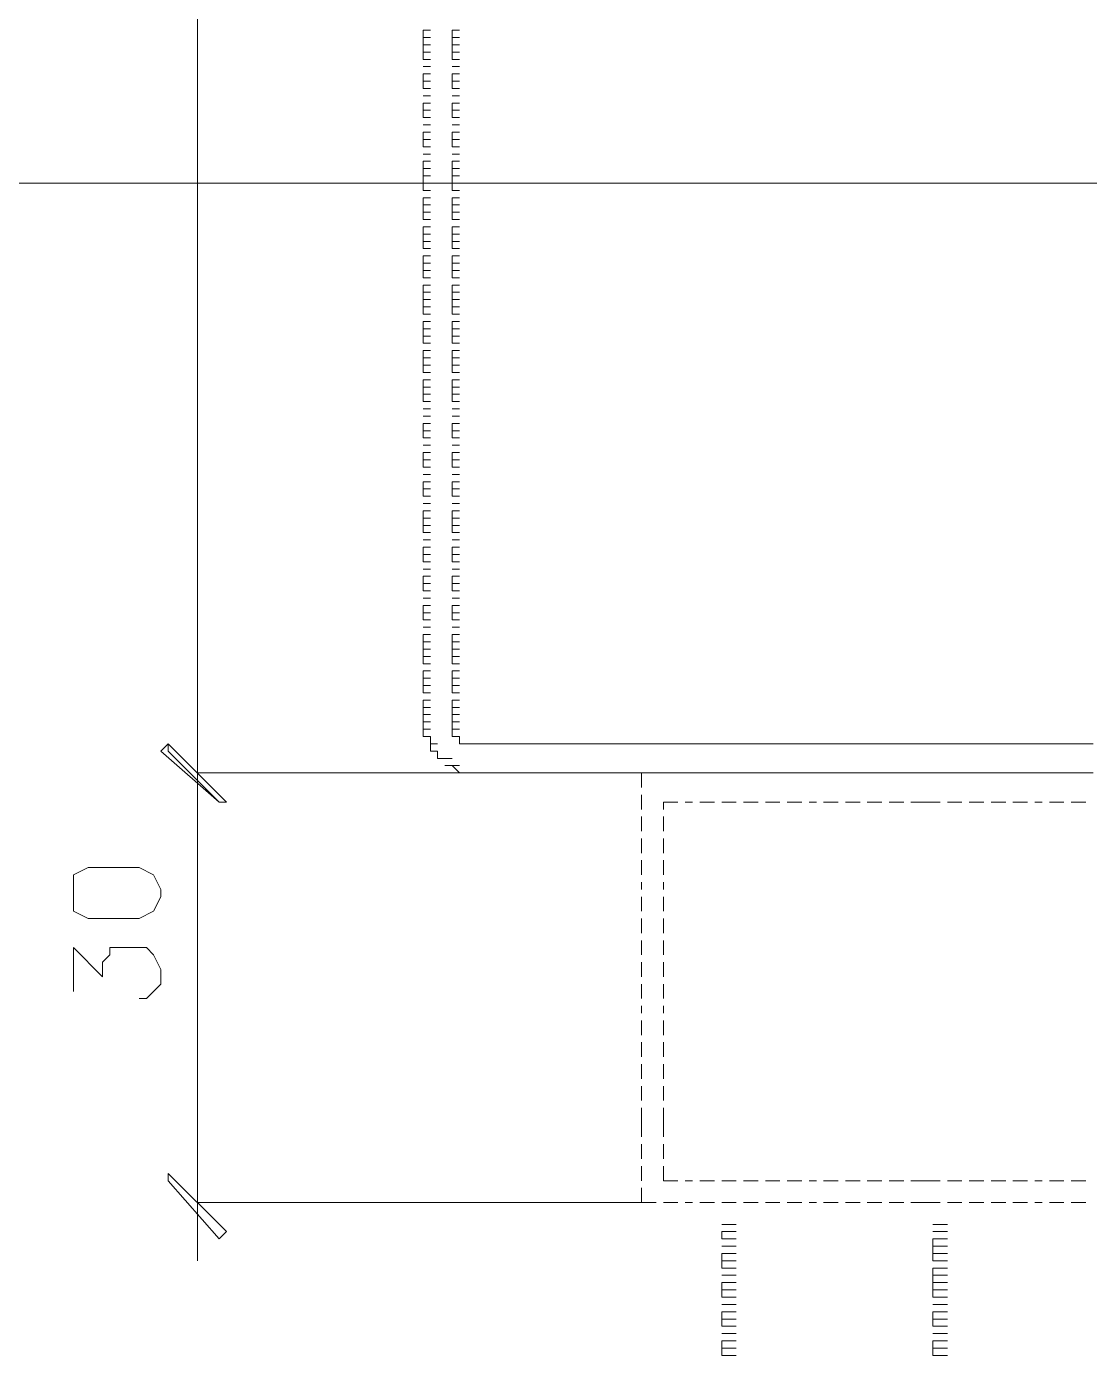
# Model space of a CAD drawing. Header units: inches. Extents: x 0.2 to 10.8, y 0.5 to 8.
# Drawn here: x 3.4759 to 3.7192, y 4.7683 to 5.0725 of the extents above; entities that cross this region are included whole.
import ezdxf

# ---------------------------------------------------------------- set-up
doc = ezdxf.new("R2010")
doc.units = ezdxf.units.IN
doc.header["$MEASUREMENT"] = 0
doc.layers.add('PDF_Geometry', color=7, linetype='Continuous')

msp = doc.modelspace()

# ---------------------------------------------------------------- linework, layer by layer
at = {"layer": 'PDF_Geometry', "lineweight": 13}
for points in [[(3.515, 5.40833), (3.515, 4.88833)], [(3.56667, 5.07), (3.56667, 5.07167)], [(3.56667, 5.07167), (3.56833, 5.07167)], [(3.57333, 5.07), (3.57333, 5.07167)], [(3.57333, 5.07167), (3.575, 5.07167)], [(3.56667, 5.06833), (3.56667, 5.07)], [(3.56667, 5.07), (3.56833, 5.07)], [(3.56667, 5.06667), (3.56667, 5.06833)], [(3.56667, 5.06833), (3.56833, 5.06833)], [(3.57333, 5.06833), (3.57333, 5.07)], [(3.57333, 5.07), (3.575, 5.07)], [(3.57333, 5.06667), (3.57333, 5.06833)], [(3.57333, 5.06833), (3.575, 5.06833)], [(3.56667, 5.065), (3.56667, 5.06667)], [(3.56667, 5.06667), (3.56833, 5.06667)], [(3.56667, 5.065), (3.56833, 5.065)], [(3.57333, 5.065), (3.57333, 5.06667)], [(3.57333, 5.06667), (3.575, 5.06667)], [(3.57333, 5.065), (3.575, 5.065)], [(3.56667, 5.06333), (3.56833, 5.06333)], [(3.56667, 5.06333), (3.56833, 5.06333)], [(3.56667, 5.06), (3.56667, 5.06167)], [(3.56667, 5.06167), (3.56833, 5.06167)], [(3.57333, 5.06333), (3.575, 5.06333)], [(3.57333, 5.06333), (3.575, 5.06333)], [(3.57333, 5.06), (3.57333, 5.06167)], [(3.57333, 5.06167), (3.575, 5.06167)], [(3.56667, 5.05833), (3.56667, 5.06)], [(3.56667, 5.06), (3.56833, 5.06)], [(3.56667, 5.05833), (3.56833, 5.05833)], [(3.57333, 5.05833), (3.57333, 5.06)], [(3.57333, 5.06), (3.575, 5.06)], [(3.57333, 5.05833), (3.575, 5.05833)], [(3.56667, 5.05667), (3.56833, 5.05667)], [(3.56667, 5.05667), (3.56833, 5.05667)], [(3.57333, 5.05667), (3.575, 5.05667)], [(3.57333, 5.05667), (3.575, 5.05667)], [(3.56667, 5.05333), (3.56667, 5.055)], [(3.56667, 5.055), (3.56833, 5.055)], [(3.56667, 5.05167), (3.56667, 5.05333)], [(3.56667, 5.05333), (3.56833, 5.05333)], [(3.57333, 5.05333), (3.57333, 5.055)], [(3.57333, 5.055), (3.575, 5.055)], [(3.57333, 5.05167), (3.57333, 5.05333)], [(3.57333, 5.05333), (3.575, 5.05333)], [(3.56667, 5.05167), (3.56833, 5.05167)], [(3.56667, 5.05), (3.56833, 5.05)], [(3.56667, 5.05), (3.56833, 5.05)], [(3.57333, 5.05167), (3.575, 5.05167)], [(3.57333, 5.05), (3.575, 5.05)], [(3.57333, 5.05), (3.575, 5.05)], [(3.56667, 5.04667), (3.56667, 5.04833)], [(3.56667, 5.04833), (3.56833, 5.04833)], [(3.56667, 5.045), (3.56667, 5.04667)], [(3.56667, 5.04667), (3.56833, 5.04667)], [(3.57333, 5.04667), (3.57333, 5.04833)], [(3.57333, 5.04833), (3.575, 5.04833)], [(3.57333, 5.045), (3.57333, 5.04667)], [(3.57333, 5.04667), (3.575, 5.04667)], [(3.56667, 5.045), (3.56833, 5.045)], [(3.56667, 5.04333), (3.56833, 5.04333)], [(3.56667, 5.04333), (3.56833, 5.04333)], [(3.57333, 5.045), (3.575, 5.045)], [(3.57333, 5.04333), (3.575, 5.04333)], [(3.57333, 5.04333), (3.575, 5.04333)], [(3.56667, 5.04), (3.56667, 5.04167)], [(3.56667, 5.04167), (3.56833, 5.04167)], [(3.57333, 5.04), (3.57333, 5.04167)], [(3.57333, 5.04167), (3.575, 5.04167)], [(3.56667, 5.03833), (3.56667, 5.04)], [(3.56667, 5.04), (3.56833, 5.04)], [(3.56667, 5.03667), (3.56667, 5.03833)], [(3.56667, 5.03833), (3.56833, 5.03833)], [(3.57333, 5.03833), (3.57333, 5.04)], [(3.57333, 5.04), (3.575, 5.04)], [(3.57333, 5.03667), (3.57333, 5.03833)], [(3.57333, 5.03833), (3.575, 5.03833)], [(3.56667, 5.035), (3.56667, 5.03667)], [(3.56667, 5.03667), (3.56833, 5.03667)], [(3.56667, 5.035), (3.56833, 5.035)], [(3.57333, 5.035), (3.57333, 5.03667)], [(3.57333, 5.03667), (3.575, 5.03667)], [(3.57333, 5.035), (3.575, 5.035)], [(3.56667, 5.03167), (3.56667, 5.03333)], [(3.56667, 5.03333), (3.56833, 5.03333)], [(3.56667, 5.03), (3.56667, 5.03167)], [(3.56667, 5.03167), (3.56833, 5.03167)], [(3.57333, 5.03167), (3.57333, 5.03333)], [(3.57333, 5.03333), (3.575, 5.03333)], [(3.57333, 5.03), (3.57333, 5.03167)], [(3.57333, 5.03167), (3.575, 5.03167)], [(3.56667, 5.02833), (3.56667, 5.03)], [(3.56667, 5.03), (3.56833, 5.03)], [(3.56667, 5.02833), (3.56833, 5.02833)], [(3.57333, 5.02833), (3.57333, 5.03)], [(3.57333, 5.03), (3.575, 5.03)], [(3.57333, 5.02833), (3.575, 5.02833)], [(3.56667, 5.025), (3.56667, 5.02667)], [(3.56667, 5.02667), (3.56833, 5.02667)], [(3.56667, 5.02333), (3.56667, 5.025)], [(3.56667, 5.025), (3.56833, 5.025)], [(3.57333, 5.025), (3.57333, 5.02667)], [(3.57333, 5.02667), (3.575, 5.02667)], [(3.57333, 5.02333), (3.57333, 5.025)], [(3.57333, 5.025), (3.575, 5.025)], [(3.56667, 5.02167), (3.56667, 5.02333)], [(3.56667, 5.02333), (3.56833, 5.02333)], [(3.57333, 5.02167), (3.57333, 5.02333)], [(3.57333, 5.02333), (3.575, 5.02333)], [(3.56667, 5.02167), (3.56833, 5.02167)], [(3.56667, 5.01833), (3.56667, 5.02)], [(3.56667, 5.02), (3.56833, 5.02)], [(3.57333, 5.02167), (3.575, 5.02167)], [(3.57333, 5.01833), (3.57333, 5.02)], [(3.57333, 5.02), (3.575, 5.02)], [(3.56667, 5.01667), (3.56667, 5.01833)], [(3.56667, 5.01833), (3.56833, 5.01833)], [(3.56667, 5.015), (3.56667, 5.01667)], [(3.56667, 5.01667), (3.56833, 5.01667)], [(3.57333, 5.01667), (3.57333, 5.01833)], [(3.57333, 5.01833), (3.575, 5.01833)], [(3.57333, 5.015), (3.57333, 5.01667)], [(3.57333, 5.01667), (3.575, 5.01667)], [(3.56667, 5.015), (3.56833, 5.015)], [(3.56667, 5.01167), (3.56667, 5.01333)], [(3.56667, 5.01333), (3.56833, 5.01333)], [(3.57333, 5.015), (3.575, 5.015)], [(3.57333, 5.01167), (3.57333, 5.01333)], [(3.57333, 5.01333), (3.575, 5.01333)], [(3.56667, 5.01), (3.56667, 5.01167)], [(3.56667, 5.01167), (3.56833, 5.01167)], [(3.56667, 5.00833), (3.56667, 5.01)], [(3.56667, 5.01), (3.56833, 5.01)], [(3.57333, 5.01), (3.57333, 5.01167)], [(3.57333, 5.01167), (3.575, 5.01167)], [(3.57333, 5.00833), (3.57333, 5.01)], [(3.57333, 5.01), (3.575, 5.01)], [(3.56667, 5.00667), (3.56667, 5.00833)], [(3.56667, 5.00833), (3.56833, 5.00833)], [(3.56667, 5.00667), (3.56833, 5.00667)], [(3.57333, 5.00667), (3.57333, 5.00833)], [(3.57333, 5.00833), (3.575, 5.00833)], [(3.57333, 5.00667), (3.575, 5.00667)], [(3.56667, 5.00333), (3.56667, 5.005)], [(3.56667, 5.005), (3.56833, 5.005)], [(3.57333, 5.00333), (3.57333, 5.005)], [(3.57333, 5.005), (3.575, 5.005)], [(3.56667, 5.00167), (3.56667, 5.00333)], [(3.56667, 5.00333), (3.56833, 5.00333)], [(3.56667, 5), (3.56667, 5.00167)], [(3.56667, 5.00167), (3.56833, 5.00167)], [(3.57333, 5.00167), (3.57333, 5.00333)], [(3.57333, 5.00333), (3.575, 5.00333)], [(3.57333, 5), (3.57333, 5.00167)], [(3.57333, 5.00167), (3.575, 5.00167)], [(3.56667, 5), (3.56833, 5)], [(3.56667, 4.99667), (3.56667, 4.99833)], [(3.56667, 4.99833), (3.56833, 4.99833)], [(3.57333, 5), (3.575, 5)], [(3.57333, 4.99667), (3.57333, 4.99833)], [(3.57333, 4.99833), (3.575, 4.99833)], [(3.56667, 4.995), (3.56667, 4.99667)], [(3.56667, 4.99667), (3.56833, 4.99667)], [(3.56667, 4.99333), (3.56667, 4.995)], [(3.56667, 4.995), (3.56833, 4.995)], [(3.57333, 4.995), (3.57333, 4.99667)], [(3.57333, 4.99667), (3.575, 4.99667)], [(3.57333, 4.99333), (3.57333, 4.995)], [(3.57333, 4.995), (3.575, 4.995)], [(3.56667, 4.99333), (3.56833, 4.99333)], [(3.56667, 4.99), (3.56667, 4.99167)], [(3.56667, 4.99167), (3.56833, 4.99167)], [(3.57333, 4.99333), (3.575, 4.99333)], [(3.57333, 4.99), (3.57333, 4.99167)], [(3.57333, 4.99167), (3.575, 4.99167)], [(3.56667, 4.98833), (3.56667, 4.99)], [(3.56667, 4.99), (3.56833, 4.99)], [(3.56667, 4.98667), (3.56667, 4.98833)], [(3.56667, 4.98833), (3.56833, 4.98833)], [(3.57333, 4.98833), (3.57333, 4.99)], [(3.57333, 4.99), (3.575, 4.99)], [(3.57333, 4.98667), (3.57333, 4.98833)], [(3.57333, 4.98833), (3.575, 4.98833)], [(3.56667, 4.98667), (3.56833, 4.98667)], [(3.57333, 4.98667), (3.575, 4.98667)], [(3.56667, 4.985), (3.56833, 4.985)], [(3.56667, 4.985), (3.56833, 4.985)], [(3.56667, 4.98333), (3.56833, 4.98333)], [(3.56667, 4.98333), (3.56833, 4.98333)], [(3.57333, 4.985), (3.575, 4.985)], [(3.57333, 4.985), (3.575, 4.985)], [(3.57333, 4.98333), (3.575, 4.98333)], [(3.57333, 4.98333), (3.575, 4.98333)], [(3.56667, 4.98), (3.56667, 4.98167)], [(3.56667, 4.98167), (3.56833, 4.98167)], [(3.56667, 4.97833), (3.56667, 4.98)], [(3.56667, 4.98), (3.56833, 4.98)], [(3.57333, 4.98), (3.57333, 4.98167)], [(3.57333, 4.98167), (3.575, 4.98167)], [(3.57333, 4.97833), (3.57333, 4.98)], [(3.57333, 4.98), (3.575, 4.98)], [(3.56667, 4.97833), (3.56833, 4.97833)], [(3.56667, 4.97667), (3.56833, 4.97667)], [(3.56667, 4.97667), (3.56833, 4.97667)], [(3.57333, 4.97833), (3.575, 4.97833)], [(3.57333, 4.97667), (3.575, 4.97667)], [(3.57333, 4.97667), (3.575, 4.97667)], [(3.56667, 4.97333), (3.56667, 4.975)], [(3.56667, 4.975), (3.56833, 4.975)], [(3.56667, 4.97167), (3.56667, 4.97333)], [(3.56667, 4.97333), (3.56833, 4.97333)], [(3.57333, 4.97333), (3.57333, 4.975)], [(3.57333, 4.975), (3.575, 4.975)], [(3.57333, 4.97167), (3.57333, 4.97333)], [(3.57333, 4.97333), (3.575, 4.97333)], [(3.56667, 4.97167), (3.56833, 4.97167)], [(3.57333, 4.97167), (3.575, 4.97167)], [(3.56667, 4.97), (3.56833, 4.97)], [(3.56667, 4.97), (3.56833, 4.97)], [(3.56667, 4.96667), (3.56667, 4.96833)], [(3.56667, 4.96833), (3.56833, 4.96833)], [(3.57333, 4.97), (3.575, 4.97)], [(3.57333, 4.97), (3.575, 4.97)], [(3.57333, 4.96667), (3.57333, 4.96833)], [(3.57333, 4.96833), (3.575, 4.96833)], [(3.56667, 4.965), (3.56667, 4.96667)], [(3.56667, 4.96667), (3.56833, 4.96667)], [(3.56667, 4.965), (3.56833, 4.965)], [(3.57333, 4.965), (3.57333, 4.96667)], [(3.57333, 4.96667), (3.575, 4.96667)], [(3.57333, 4.965), (3.575, 4.965)], [(3.56667, 4.96333), (3.56833, 4.96333)], [(3.56667, 4.96333), (3.56833, 4.96333)], [(3.56667, 4.96), (3.56667, 4.96167)], [(3.56667, 4.96167), (3.56833, 4.96167)], [(3.57333, 4.96333), (3.575, 4.96333)], [(3.57333, 4.96333), (3.575, 4.96333)], [(3.57333, 4.96), (3.57333, 4.96167)], [(3.57333, 4.96167), (3.575, 4.96167)], [(3.56667, 4.95833), (3.56667, 4.96)], [(3.56667, 4.96), (3.56833, 4.96)], [(3.56667, 4.95667), (3.56667, 4.95833)], [(3.56667, 4.95833), (3.56833, 4.95833)], [(3.57333, 4.95833), (3.57333, 4.96)], [(3.57333, 4.96), (3.575, 4.96)], [(3.57333, 4.95667), (3.57333, 4.95833)], [(3.57333, 4.95833), (3.575, 4.95833)], [(3.56667, 4.95667), (3.56833, 4.95667)], [(3.56667, 4.955), (3.56833, 4.955)], [(3.56667, 4.955), (3.56833, 4.955)], [(3.57333, 4.95667), (3.575, 4.95667)], [(3.57333, 4.955), (3.575, 4.955)], [(3.57333, 4.955), (3.575, 4.955)], [(3.56667, 4.95167), (3.56667, 4.95333)], [(3.56667, 4.95333), (3.56833, 4.95333)], [(3.57333, 4.95167), (3.57333, 4.95333)], [(3.57333, 4.95333), (3.575, 4.95333)], [(3.56667, 4.95), (3.56667, 4.95167)], [(3.56667, 4.95167), (3.56833, 4.95167)], [(3.56667, 4.95), (3.56833, 4.95)], [(3.57333, 4.95), (3.57333, 4.95167)], [(3.57333, 4.95167), (3.575, 4.95167)], [(3.57333, 4.95), (3.575, 4.95)], [(3.56667, 4.94833), (3.56833, 4.94833)], [(3.56667, 4.94833), (3.56833, 4.94833)], [(3.56667, 4.945), (3.56667, 4.94667)], [(3.56667, 4.94667), (3.56833, 4.94667)], [(3.57333, 4.94833), (3.575, 4.94833)], [(3.57333, 4.94833), (3.575, 4.94833)], [(3.57333, 4.945), (3.57333, 4.94667)], [(3.57333, 4.94667), (3.575, 4.94667)], [(3.56667, 4.94333), (3.56667, 4.945)], [(3.56667, 4.945), (3.56833, 4.945)], [(3.56667, 4.94333), (3.56833, 4.94333)], [(3.57333, 4.94333), (3.57333, 4.945)], [(3.57333, 4.945), (3.575, 4.945)], [(3.57333, 4.94333), (3.575, 4.94333)], [(3.56667, 4.94167), (3.56833, 4.94167)], [(3.56667, 4.94167), (3.56833, 4.94167)], [(3.56667, 4.93833), (3.56667, 4.94)], [(3.56667, 4.94), (3.56833, 4.94)], [(3.57333, 4.94167), (3.575, 4.94167)], [(3.57333, 4.94167), (3.575, 4.94167)], [(3.57333, 4.93833), (3.57333, 4.94)], [(3.57333, 4.94), (3.575, 4.94)], [(3.56667, 4.93667), (3.56667, 4.93833)], [(3.56667, 4.93833), (3.56833, 4.93833)], [(3.56667, 4.93667), (3.56833, 4.93667)], [(3.57333, 4.93667), (3.57333, 4.93833)], [(3.57333, 4.93833), (3.575, 4.93833)], [(3.57333, 4.93667), (3.575, 4.93667)], [(3.56667, 4.935), (3.56833, 4.935)], [(3.56667, 4.935), (3.56833, 4.935)], [(3.57333, 4.935), (3.575, 4.935)], [(3.57333, 4.935), (3.575, 4.935)], [(3.56667, 4.93167), (3.56667, 4.93333)], [(3.56667, 4.93333), (3.56833, 4.93333)], [(3.56667, 4.93), (3.56667, 4.93167)], [(3.56667, 4.93167), (3.56833, 4.93167)], [(3.57333, 4.93167), (3.57333, 4.93333)], [(3.57333, 4.93333), (3.575, 4.93333)], [(3.57333, 4.93), (3.57333, 4.93167)], [(3.57333, 4.93167), (3.575, 4.93167)], [(3.56667, 4.92833), (3.56667, 4.93)], [(3.56667, 4.93), (3.56833, 4.93)], [(3.56667, 4.92667), (3.56667, 4.92833)], [(3.56667, 4.92833), (3.56833, 4.92833)], [(3.57333, 4.92833), (3.57333, 4.93)], [(3.57333, 4.93), (3.575, 4.93)], [(3.57333, 4.92667), (3.57333, 4.92833)], [(3.57333, 4.92833), (3.575, 4.92833)], [(3.56667, 4.92667), (3.56833, 4.92667)], [(3.56667, 4.92333), (3.56667, 4.925)], [(3.56667, 4.925), (3.56833, 4.925)], [(3.57333, 4.92667), (3.575, 4.92667)], [(3.57333, 4.92333), (3.57333, 4.925)], [(3.57333, 4.925), (3.575, 4.925)], [(3.56667, 4.92167), (3.56667, 4.92333)], [(3.56667, 4.92333), (3.56833, 4.92333)], [(3.56667, 4.92), (3.56667, 4.92167)], [(3.56667, 4.92167), (3.56833, 4.92167)], [(3.57333, 4.92167), (3.57333, 4.92333)], [(3.57333, 4.92333), (3.575, 4.92333)], [(3.57333, 4.92), (3.57333, 4.92167)], [(3.57333, 4.92167), (3.575, 4.92167)], [(3.56667, 4.92), (3.56833, 4.92)], [(3.57333, 4.92), (3.575, 4.92)], [(3.56667, 4.91667), (3.56667, 4.91833)], [(3.56667, 4.91833), (3.56833, 4.91833)], [(3.56667, 4.915), (3.56667, 4.91667)], [(3.56667, 4.91667), (3.56833, 4.91667)], [(3.57333, 4.91667), (3.57333, 4.91833)], [(3.57333, 4.91833), (3.575, 4.91833)], [(3.57333, 4.915), (3.57333, 4.91667)], [(3.57333, 4.91667), (3.575, 4.91667)], [(3.515, 4.915), (3.515, 4.79)], [(3.56667, 4.91333), (3.56667, 4.915)], [(3.56667, 4.915), (3.56833, 4.915)], [(3.56667, 4.91167), (3.56667, 4.91333)], [(3.56667, 4.91333), (3.56833, 4.91333)], [(3.56667, 4.91333), (3.56833, 4.91333)], [(3.57333, 4.91333), (3.57333, 4.915)], [(3.57333, 4.915), (3.575, 4.915)], [(3.57333, 4.91167), (3.57333, 4.91333)], [(3.57333, 4.91333), (3.575, 4.91333)], [(3.57333, 4.91333), (3.575, 4.91333)], [(3.56667, 4.91), (3.56667, 4.91167)], [(3.56667, 4.91167), (3.56833, 4.91167)], [(3.56667, 4.91), (3.56833, 4.91)], [(3.56833, 4.90833), (3.56833, 4.91)], [(3.57333, 4.91), (3.57333, 4.91167)], [(3.57333, 4.91167), (3.575, 4.91167)], [(3.575, 4.91), (3.57333, 4.91)], [(3.575, 4.90833), (3.575, 4.91)], [(3.50833, 4.90833), (3.50667, 4.90667), (3.52, 4.895), (3.52167, 4.895), (3.50833, 4.90833)], [(3.52, 4.895), (3.52167, 4.895), (3.50833, 4.90833), (3.50833, 4.90667), (3.52, 4.895)], [(3.56833, 4.90667), (3.56833, 4.90833)], [(3.56833, 4.90833), (3.57, 4.90833)], [(3.57, 4.90667), (3.56833, 4.90667)], [(3.57, 4.905), (3.57, 4.90667)], [(3.575, 4.90833), (3.57667, 4.90833)], [(3.57667, 4.90833), (3.57833, 4.90833)], [(3.57667, 4.90833), (3.57833, 4.90833)], [(3.58, 4.90833), (3.57833, 4.90833)], [(3.57833, 4.90833), (3.58, 4.90833)], [(3.58167, 4.90833), (3.58, 4.90833)], [(3.58, 4.90833), (3.58167, 4.90833)], [(3.58, 4.90833), (3.58167, 4.90833)], [(3.58, 4.90833), (3.58167, 4.90833)], [(3.58167, 4.90833), (3.58333, 4.90833)], [(3.585, 4.90833), (3.58333, 4.90833)], [(3.58333, 4.90833), (3.585, 4.90833)], [(3.58667, 4.90833), (3.585, 4.90833)], [(3.585, 4.90833), (3.58667, 4.90833)], [(3.58833, 4.90833), (3.58667, 4.90833)], [(3.58667, 4.90833), (3.58833, 4.90833)], [(3.58833, 4.90833), (3.59, 4.90833)], [(3.59167, 4.90833), (3.59, 4.90833)], [(3.59, 4.90833), (3.59167, 4.90833)], [(3.59333, 4.90833), (3.59167, 4.90833)], [(3.59167, 4.90833), (3.59333, 4.90833)], [(3.595, 4.90833), (3.59333, 4.90833)], [(3.59333, 4.90833), (3.595, 4.90833)], [(3.595, 4.90833), (3.59667, 4.90833)], [(3.59833, 4.90833), (3.59667, 4.90833)], [(3.59667, 4.90833), (3.59833, 4.90833)], [(3.6, 4.90833), (3.59833, 4.90833)], [(3.59833, 4.90833), (3.6, 4.90833)], [(3.60167, 4.90833), (3.6, 4.90833)], [(3.6, 4.90833), (3.60167, 4.90833)], [(3.60167, 4.90833), (3.60333, 4.90833)], [(3.605, 4.90833), (3.60333, 4.90833)], [(3.60333, 4.90833), (3.605, 4.90833)], [(3.60667, 4.90833), (3.605, 4.90833)], [(3.605, 4.90833), (3.60667, 4.90833)], [(3.60833, 4.90833), (3.60667, 4.90833)], [(3.60667, 4.90833), (3.60833, 4.90833)], [(3.61, 4.90833), (3.60833, 4.90833)], [(3.60833, 4.90833), (3.61, 4.90833)], [(3.61, 4.90833), (3.61167, 4.90833)], [(3.61333, 4.90833), (3.61167, 4.90833)], [(3.61167, 4.90833), (3.61333, 4.90833)], [(3.615, 4.90833), (3.61333, 4.90833)], [(3.61333, 4.90833), (3.615, 4.90833)], [(3.61667, 4.90833), (3.615, 4.90833)], [(3.615, 4.90833), (3.61667, 4.90833)], [(3.61667, 4.90833), (3.61833, 4.90833)], [(3.62, 4.90833), (3.61833, 4.90833)], [(3.61833, 4.90833), (3.62, 4.90833)], [(3.62167, 4.90833), (3.62, 4.90833)], [(3.62, 4.90833), (3.62167, 4.90833)], [(3.62333, 4.90833), (3.62167, 4.90833)], [(3.62167, 4.90833), (3.62333, 4.90833)], [(3.62333, 4.90833), (3.625, 4.90833)], [(3.62667, 4.90833), (3.625, 4.90833)], [(3.625, 4.90833), (3.62667, 4.90833)], [(3.62833, 4.90833), (3.62667, 4.90833)], [(3.62667, 4.90833), (3.62833, 4.90833)], [(3.63, 4.90833), (3.62833, 4.90833)], [(3.62833, 4.90833), (3.63, 4.90833)], [(3.63, 4.90833), (3.63167, 4.90833)], [(3.63333, 4.90833), (3.63167, 4.90833)], [(3.63167, 4.90833), (3.63333, 4.90833)], [(3.635, 4.90833), (3.63333, 4.90833)], [(3.63333, 4.90833), (3.635, 4.90833)], [(3.63667, 4.90833), (3.635, 4.90833)], [(3.635, 4.90833), (3.63667, 4.90833)], [(3.63833, 4.90833), (3.63667, 4.90833)], [(3.63667, 4.90833), (3.63833, 4.90833)], [(3.63833, 4.90833), (3.64, 4.90833)], [(3.64167, 4.90833), (3.64, 4.90833)], [(3.64, 4.90833), (3.64167, 4.90833)], [(3.64333, 4.90833), (3.64167, 4.90833)], [(3.64167, 4.90833), (3.64333, 4.90833)], [(3.645, 4.90833), (3.64333, 4.90833)], [(3.64333, 4.90833), (3.645, 4.90833)], [(3.645, 4.90833), (3.64667, 4.90833)], [(3.64833, 4.90833), (3.64667, 4.90833)], [(3.64667, 4.90833), (3.64833, 4.90833)], [(3.65, 4.90833), (3.64833, 4.90833)], [(3.64833, 4.90833), (3.65, 4.90833)], [(3.65167, 4.90833), (3.65, 4.90833)], [(3.65, 4.90833), (3.65167, 4.90833)], [(3.65167, 4.90833), (3.65333, 4.90833)], [(3.655, 4.90833), (3.65333, 4.90833)], [(3.65333, 4.90833), (3.655, 4.90833)], [(3.65667, 4.90833), (3.655, 4.90833)], [(3.655, 4.90833), (3.65667, 4.90833)], [(3.65833, 4.90833), (3.65667, 4.90833)], [(3.65667, 4.90833), (3.65833, 4.90833)], [(3.65833, 4.90833), (3.66, 4.90833)], [(3.66, 4.90833), (3.66167, 4.90833)], [(3.66, 4.90833), (3.66167, 4.90833)], [(3.66333, 4.90833), (3.66167, 4.90833)], [(3.66167, 4.90833), (3.66333, 4.90833)], [(3.665, 4.90833), (3.66333, 4.90833)], [(3.66333, 4.90833), (3.665, 4.90833)], [(3.66667, 4.90833), (3.665, 4.90833)], [(3.665, 4.90833), (3.66667, 4.90833)], [(3.66667, 4.90833), (3.66833, 4.90833)], [(3.66833, 4.90833), (3.67, 4.90833)], [(3.66833, 4.90833), (3.67, 4.90833)], [(3.67167, 4.90833), (3.67, 4.90833)], [(3.67, 4.90833), (3.67167, 4.90833)], [(3.67333, 4.90833), (3.67167, 4.90833)], [(3.67167, 4.90833), (3.67333, 4.90833)], [(3.67333, 4.90833), (3.675, 4.90833)], [(3.675, 4.90833), (3.67667, 4.90833)], [(3.675, 4.90833), (3.67667, 4.90833)], [(3.67833, 4.90833), (3.67667, 4.90833)], [(3.67667, 4.90833), (3.67833, 4.90833)], [(3.68, 4.90833), (3.67833, 4.90833)], [(3.67833, 4.90833), (3.68, 4.90833)], [(3.68, 4.90833), (3.68167, 4.90833)], [(3.68167, 4.90833), (3.68333, 4.90833)], [(3.68167, 4.90833), (3.68333, 4.90833)], [(3.685, 4.90833), (3.68333, 4.90833)], [(3.68333, 4.90833), (3.685, 4.90833)], [(3.68667, 4.90833), (3.685, 4.90833)], [(3.685, 4.90833), (3.68667, 4.90833)], [(3.68833, 4.90833), (3.68667, 4.90833)], [(3.68667, 4.90833), (3.68833, 4.90833)], [(3.68833, 4.90833), (3.69, 4.90833)], [(3.69, 4.90833), (3.69167, 4.90833)], [(3.69, 4.90833), (3.69167, 4.90833)], [(3.69333, 4.90833), (3.69167, 4.90833)], [(3.69167, 4.90833), (3.69333, 4.90833)], [(3.695, 4.90833), (3.69333, 4.90833)], [(3.69333, 4.90833), (3.695, 4.90833)], [(3.69667, 4.90833), (3.695, 4.90833)], [(3.695, 4.90833), (3.69667, 4.90833)], [(3.69667, 4.90833), (3.69833, 4.90833)], [(3.7, 4.90833), (3.69833, 4.90833)], [(3.69833, 4.90833), (3.7, 4.90833)], [(3.70167, 4.90833), (3.7, 4.90833)], [(3.7, 4.90833), (3.70167, 4.90833)], [(3.70333, 4.90833), (3.70167, 4.90833)], [(3.70167, 4.90833), (3.70333, 4.90833)], [(3.70333, 4.90833), (3.705, 4.90833)], [(3.70667, 4.90833), (3.705, 4.90833)], [(3.705, 4.90833), (3.70667, 4.90833)], [(3.70833, 4.90833), (3.70667, 4.90833)], [(3.70667, 4.90833), (3.70833, 4.90833)], [(3.71, 4.90833), (3.70833, 4.90833)], [(3.70833, 4.90833), (3.71, 4.90833)], [(3.71, 4.90833), (3.71167, 4.90833)], [(3.71333, 4.90833), (3.71167, 4.90833)], [(3.71167, 4.90833), (3.71333, 4.90833)], [(3.715, 4.90833), (3.71333, 4.90833)], [(3.71333, 4.90833), (3.715, 4.90833)], [(3.71667, 4.90833), (3.715, 4.90833)], [(3.715, 4.90833), (3.71667, 4.90833)], [(3.71833, 4.90833), (3.71667, 4.90833)], [(3.71667, 4.90833), (3.71833, 4.90833)], [(3.71833, 4.90833), (3.72, 4.90833)], [(3.57, 4.905), (3.57167, 4.905)], [(3.57167, 4.905), (3.57333, 4.905)], [(3.57333, 4.90333), (3.57167, 4.90333)], [(3.57167, 4.90333), (3.57333, 4.90333)], [(3.575, 4.90167), (3.57333, 4.90333)], [(3.57333, 4.90333), (3.575, 4.90333)], [(3.57833, 4.90167), (3.515, 4.90167)], [(3.61667, 4.90167), (3.515, 4.90167)], [(3.57667, 4.90167), (3.575, 4.90167)], [(3.575, 4.90167), (3.57667, 4.90167)], [(3.57667, 4.90167), (3.57833, 4.90167)], [(3.58, 4.90167), (3.57833, 4.90167)], [(3.57833, 4.90167), (3.58, 4.90167)], [(3.58167, 4.90167), (3.58, 4.90167)], [(3.58, 4.90167), (3.58167, 4.90167)], [(3.58, 4.90167), (3.58167, 4.90167)], [(3.58, 4.90167), (3.58167, 4.90167)], [(3.58167, 4.90167), (3.58333, 4.90167)], [(3.585, 4.90167), (3.58333, 4.90167)], [(3.58333, 4.90167), (3.585, 4.90167)], [(3.58667, 4.90167), (3.585, 4.90167)], [(3.585, 4.90167), (3.58667, 4.90167)], [(3.58833, 4.90167), (3.58667, 4.90167)], [(3.58667, 4.90167), (3.58833, 4.90167)], [(3.58833, 4.90167), (3.59, 4.90167)], [(3.59167, 4.90167), (3.59, 4.90167)], [(3.59, 4.90167), (3.59167, 4.90167)], [(3.59333, 4.90167), (3.59167, 4.90167)], [(3.59167, 4.90167), (3.59333, 4.90167)], [(3.595, 4.90167), (3.59333, 4.90167)], [(3.59333, 4.90167), (3.595, 4.90167)], [(3.595, 4.90167), (3.59667, 4.90167)], [(3.59833, 4.90167), (3.59667, 4.90167)], [(3.59667, 4.90167), (3.59833, 4.90167)], [(3.6, 4.90167), (3.59833, 4.90167)], [(3.59833, 4.90167), (3.6, 4.90167)], [(3.60167, 4.90167), (3.6, 4.90167)], [(3.6, 4.90167), (3.60167, 4.90167)], [(3.60167, 4.90167), (3.60333, 4.90167)], [(3.605, 4.90167), (3.60333, 4.90167)], [(3.60333, 4.90167), (3.605, 4.90167)], [(3.60667, 4.90167), (3.605, 4.90167)], [(3.605, 4.90167), (3.60667, 4.90167)], [(3.60833, 4.90167), (3.60667, 4.90167)], [(3.60667, 4.90167), (3.60833, 4.90167)], [(3.61, 4.90167), (3.60833, 4.90167)], [(3.60833, 4.90167), (3.61, 4.90167)], [(3.61, 4.90167), (3.61167, 4.90167)], [(3.61333, 4.90167), (3.61167, 4.90167)], [(3.61167, 4.90167), (3.61333, 4.90167)], [(3.615, 4.90167), (3.61333, 4.90167)], [(3.61333, 4.90167), (3.615, 4.90167)], [(3.61667, 4.90167), (3.615, 4.90167)], [(3.615, 4.90167), (3.61667, 4.90167)], [(3.61667, 4.90167), (3.62, 4.90167)], [(3.61667, 4.89833), (3.61667, 4.90167)], [(3.61667, 4.90167), (3.61833, 4.90167)], [(3.61667, 4.90167), (3.61833, 4.90167)], [(3.62, 4.90167), (3.61833, 4.90167)], [(3.61833, 4.90167), (3.62, 4.90167)], [(3.62167, 4.90167), (3.62, 4.90167)], [(3.62, 4.90167), (3.62167, 4.90167)], [(3.62167, 4.90167), (3.625, 4.90167)], [(3.62333, 4.90167), (3.62167, 4.90167)], [(3.62167, 4.90167), (3.62333, 4.90167)], [(3.62333, 4.90167), (3.625, 4.90167)], [(3.62667, 4.90167), (3.625, 4.90167)], [(3.625, 4.90167), (3.62667, 4.90167)], [(3.62667, 4.90167), (3.62833, 4.90167)], [(3.62833, 4.90167), (3.62667, 4.90167)], [(3.62667, 4.90167), (3.62833, 4.90167)], [(3.63, 4.90167), (3.62833, 4.90167)], [(3.62833, 4.90167), (3.63, 4.90167)], [(3.63, 4.90167), (3.63333, 4.90167)], [(3.63, 4.90167), (3.63167, 4.90167)], [(3.63333, 4.90167), (3.63167, 4.90167)], [(3.63167, 4.90167), (3.63333, 4.90167)], [(3.635, 4.90167), (3.63333, 4.90167)], [(3.63333, 4.90167), (3.635, 4.90167)], [(3.635, 4.90167), (3.63833, 4.90167)], [(3.63667, 4.90167), (3.635, 4.90167)], [(3.635, 4.90167), (3.63667, 4.90167)], [(3.63833, 4.90167), (3.63667, 4.90167)], [(3.63667, 4.90167), (3.63833, 4.90167)], [(3.63833, 4.90167), (3.64, 4.90167)], [(3.64, 4.90167), (3.64333, 4.90167)], [(3.64167, 4.90167), (3.64, 4.90167)], [(3.64, 4.90167), (3.64167, 4.90167)], [(3.64333, 4.90167), (3.64167, 4.90167)], [(3.64167, 4.90167), (3.64333, 4.90167)], [(3.645, 4.90167), (3.64333, 4.90167)], [(3.64333, 4.90167), (3.645, 4.90167)], [(3.645, 4.90167), (3.64833, 4.90167)], [(3.645, 4.90167), (3.64667, 4.90167)], [(3.64833, 4.90167), (3.64667, 4.90167)], [(3.64667, 4.90167), (3.64833, 4.90167)], [(3.65, 4.90167), (3.64833, 4.90167)], [(3.64833, 4.90167), (3.65, 4.90167)], [(3.65, 4.90167), (3.65333, 4.90167)], [(3.65167, 4.90167), (3.65, 4.90167)], [(3.65, 4.90167), (3.65167, 4.90167)], [(3.65167, 4.90167), (3.65333, 4.90167)], [(3.655, 4.90167), (3.65333, 4.90167)], [(3.65333, 4.90167), (3.655, 4.90167)], [(3.655, 4.90167), (3.65667, 4.90167)], [(3.65667, 4.90167), (3.655, 4.90167)], [(3.655, 4.90167), (3.65667, 4.90167)], [(3.65833, 4.90167), (3.65667, 4.90167)], [(3.65667, 4.90167), (3.65833, 4.90167)], [(3.65833, 4.90167), (3.66167, 4.90167)], [(3.65833, 4.90167), (3.66, 4.90167)], [(3.66, 4.90167), (3.66167, 4.90167)], [(3.66, 4.90167), (3.66167, 4.90167)], [(3.66333, 4.90167), (3.66167, 4.90167)], [(3.66167, 4.90167), (3.66333, 4.90167)], [(3.66333, 4.90167), (3.66667, 4.90167)], [(3.665, 4.90167), (3.66333, 4.90167)], [(3.66333, 4.90167), (3.665, 4.90167)], [(3.66667, 4.90167), (3.665, 4.90167)], [(3.665, 4.90167), (3.66667, 4.90167)], [(3.66667, 4.90167), (3.66833, 4.90167)], [(3.66833, 4.90167), (3.67167, 4.90167)], [(3.66833, 4.90167), (3.67, 4.90167)], [(3.66833, 4.90167), (3.67, 4.90167)], [(3.67167, 4.90167), (3.67, 4.90167)], [(3.67, 4.90167), (3.67167, 4.90167)], [(3.67333, 4.90167), (3.67167, 4.90167)], [(3.67167, 4.90167), (3.67333, 4.90167)], [(3.67333, 4.90167), (3.67667, 4.90167)], [(3.67333, 4.90167), (3.675, 4.90167)], [(3.675, 4.90167), (3.67667, 4.90167)], [(3.675, 4.90167), (3.67667, 4.90167)], [(3.67833, 4.90167), (3.67667, 4.90167)], [(3.67667, 4.90167), (3.67833, 4.90167)], [(3.67833, 4.90167), (3.68167, 4.90167)], [(3.68, 4.90167), (3.67833, 4.90167)], [(3.67833, 4.90167), (3.68, 4.90167)], [(3.68, 4.90167), (3.68167, 4.90167)], [(3.68167, 4.90167), (3.685, 4.90167)], [(3.68167, 4.90167), (3.68333, 4.90167)], [(3.68167, 4.90167), (3.68333, 4.90167)], [(3.685, 4.90167), (3.68333, 4.90167)], [(3.68333, 4.90167), (3.685, 4.90167)], [(3.68667, 4.90167), (3.685, 4.90167)], [(3.685, 4.90167), (3.68667, 4.90167)], [(3.68667, 4.90167), (3.69, 4.90167)], [(3.68833, 4.90167), (3.68667, 4.90167)], [(3.68667, 4.90167), (3.68833, 4.90167)], [(3.68833, 4.90167), (3.69, 4.90167)], [(3.69, 4.90167), (3.69167, 4.90167)], [(3.69, 4.90167), (3.69167, 4.90167)], [(3.69167, 4.90167), (3.695, 4.90167)], [(3.69333, 4.90167), (3.69167, 4.90167)], [(3.69167, 4.90167), (3.69333, 4.90167)], [(3.695, 4.90167), (3.69333, 4.90167)], [(3.69333, 4.90167), (3.695, 4.90167)], [(3.69667, 4.90167), (3.695, 4.90167)], [(3.695, 4.90167), (3.69667, 4.90167)], [(3.69667, 4.90167), (3.7, 4.90167)], [(3.69667, 4.90167), (3.69833, 4.90167)], [(3.7, 4.90167), (3.69833, 4.90167)], [(3.69833, 4.90167), (3.7, 4.90167)], [(3.70167, 4.90167), (3.7, 4.90167)], [(3.7, 4.90167), (3.70167, 4.90167)], [(3.70167, 4.90167), (3.705, 4.90167)], [(3.70333, 4.90167), (3.70167, 4.90167)], [(3.70167, 4.90167), (3.70333, 4.90167)], [(3.70333, 4.90167), (3.705, 4.90167)], [(3.70667, 4.90167), (3.705, 4.90167)], [(3.705, 4.90167), (3.70667, 4.90167)], [(3.70667, 4.90167), (3.70833, 4.90167)], [(3.70833, 4.90167), (3.70667, 4.90167)], [(3.70667, 4.90167), (3.70833, 4.90167)], [(3.71, 4.90167), (3.70833, 4.90167)], [(3.70833, 4.90167), (3.71, 4.90167)], [(3.71, 4.90167), (3.71333, 4.90167)], [(3.71, 4.90167), (3.71167, 4.90167)], [(3.71333, 4.90167), (3.71167, 4.90167)], [(3.71167, 4.90167), (3.71333, 4.90167)], [(3.715, 4.90167), (3.71333, 4.90167)], [(3.71333, 4.90167), (3.715, 4.90167)], [(3.715, 4.90167), (3.71833, 4.90167)], [(3.71667, 4.90167), (3.715, 4.90167)], [(3.715, 4.90167), (3.71667, 4.90167)], [(3.71833, 4.90167), (3.71667, 4.90167)], [(3.71667, 4.90167), (3.71833, 4.90167)], [(3.71833, 4.90167), (3.72, 4.90167)], [(3.61667, 4.89333), (3.61667, 4.89667)], [(3.62167, 4.895), (3.625, 4.895)], [(3.62167, 4.89333), (3.62167, 4.895)], [(3.62167, 4.895), (3.62333, 4.895)], [(3.62667, 4.895), (3.62833, 4.895)], [(3.63, 4.895), (3.63333, 4.895)], [(3.635, 4.895), (3.63833, 4.895)], [(3.64, 4.895), (3.64333, 4.895)], [(3.645, 4.895), (3.64833, 4.895)], [(3.65, 4.895), (3.65333, 4.895)], [(3.655, 4.895), (3.65667, 4.895)], [(3.65833, 4.895), (3.66167, 4.895)], [(3.66333, 4.895), (3.66667, 4.895)], [(3.66833, 4.895), (3.67167, 4.895)], [(3.67333, 4.895), (3.67667, 4.895)], [(3.67833, 4.895), (3.68167, 4.895)], [(3.68167, 4.895), (3.685, 4.895)], [(3.68667, 4.895), (3.69, 4.895)], [(3.69167, 4.895), (3.695, 4.895)], [(3.69667, 4.895), (3.7, 4.895)], [(3.70167, 4.895), (3.705, 4.895)], [(3.70667, 4.895), (3.70833, 4.895)], [(3.71, 4.895), (3.71333, 4.895)], [(3.715, 4.895), (3.71833, 4.895)], [(3.61667, 4.88833), (3.61667, 4.89167)], [(3.62167, 4.88833), (3.62167, 4.89167)], [(3.61667, 4.88333), (3.61667, 4.88667)], [(3.62167, 4.88333), (3.62167, 4.88667)], [(3.48667, 4.87333), (3.48667, 4.87), (3.49, 4.86833), (3.495, 4.86833), (3.49833, 4.86833), (3.50167, 4.86833), (3.505, 4.87), (3.50667, 4.87333), (3.50667, 4.875), (3.505, 4.87833), (3.50167, 4.88), (3.49833, 4.88), (3.495, 4.88), (3.49, 4.88), (3.48667, 4.87833), (3.48667, 4.875), (3.48667, 4.87333)], [(3.61667, 4.87833), (3.61667, 4.88167)], [(3.62167, 4.87833), (3.62167, 4.88167)], [(3.61667, 4.875), (3.61667, 4.87667)], [(3.62167, 4.875), (3.62167, 4.87667)], [(3.61667, 4.87), (3.61667, 4.87333)], [(3.62167, 4.87), (3.62167, 4.87333)], [(3.61667, 4.865), (3.61667, 4.86833)], [(3.62167, 4.865), (3.62167, 4.86833)], [(3.48667, 4.85167), (3.48667, 4.86167), (3.49333, 4.855), (3.49333, 4.85833), (3.495, 4.86), (3.495, 4.86167), (3.49833, 4.86167), (3.5, 4.86167), (3.50333, 4.86167), (3.505, 4.86), (3.50667, 4.85667), (3.50667, 4.85333), (3.505, 4.85167), (3.50333, 4.85), (3.50167, 4.85)], [(3.61667, 4.86), (3.61667, 4.86333)], [(3.62167, 4.86), (3.62167, 4.86333)], [(3.61667, 4.855), (3.61667, 4.85833)], [(3.62167, 4.855), (3.62167, 4.85833)], [(3.61667, 4.85), (3.61667, 4.85333)], [(3.62167, 4.85), (3.62167, 4.85333)], [(3.61667, 4.84667), (3.61667, 4.84833)], [(3.62167, 4.84667), (3.62167, 4.84833)], [(3.61667, 4.84167), (3.61667, 4.845)], [(3.62167, 4.84167), (3.62167, 4.845)], [(3.61667, 4.83667), (3.61667, 4.84)], [(3.62167, 4.83667), (3.62167, 4.84)], [(3.61667, 4.83167), (3.61667, 4.835)], [(3.62167, 4.83167), (3.62167, 4.835)], [(3.61667, 4.82667), (3.61667, 4.83)], [(3.62167, 4.82667), (3.62167, 4.83)], [(3.61667, 4.82167), (3.61667, 4.825)], [(3.62167, 4.82167), (3.62167, 4.825)], [(3.61667, 4.81833), (3.61667, 4.82167)], [(3.62167, 4.81833), (3.62167, 4.82167)], [(3.61667, 4.81333), (3.61667, 4.81667)], [(3.62167, 4.81333), (3.62167, 4.81667)], [(3.50833, 4.81), (3.50833, 4.80833), (3.52, 4.795), (3.52167, 4.79667), (3.50833, 4.81)], [(3.61667, 4.80833), (3.61667, 4.81167)], [(3.62167, 4.80833), (3.62167, 4.81167)], [(3.61667, 4.80333), (3.61667, 4.80667)], [(3.625, 4.80833), (3.62167, 4.80833)], [(3.62167, 4.80833), (3.62333, 4.80833)], [(3.62833, 4.80833), (3.62667, 4.80833)], [(3.63333, 4.80833), (3.63, 4.80833)], [(3.63833, 4.80833), (3.635, 4.80833)], [(3.64333, 4.80833), (3.64, 4.80833)], [(3.64833, 4.80833), (3.645, 4.80833)], [(3.65333, 4.80833), (3.65, 4.80833)], [(3.65667, 4.80833), (3.655, 4.80833)], [(3.66167, 4.80833), (3.65833, 4.80833)], [(3.66667, 4.80833), (3.66333, 4.80833)], [(3.67167, 4.80833), (3.66833, 4.80833)], [(3.67667, 4.80833), (3.67333, 4.80833)], [(3.68167, 4.80833), (3.67833, 4.80833)], [(3.685, 4.80833), (3.68167, 4.80833)], [(3.69, 4.80833), (3.68667, 4.80833)], [(3.695, 4.80833), (3.69167, 4.80833)], [(3.7, 4.80833), (3.69667, 4.80833)], [(3.705, 4.80833), (3.70167, 4.80833)], [(3.70833, 4.80833), (3.70667, 4.80833)], [(3.71333, 4.80833), (3.71, 4.80833)], [(3.71833, 4.80833), (3.715, 4.80833)], [(3.61667, 4.80333), (3.515, 4.80333)], [(3.62, 4.80333), (3.61667, 4.80333)], [(3.61667, 4.80333), (3.61833, 4.80333)], [(3.625, 4.80333), (3.62167, 4.80333)], [(3.62833, 4.80333), (3.62667, 4.80333)], [(3.63333, 4.80333), (3.63, 4.80333)], [(3.63833, 4.80333), (3.635, 4.80333)], [(3.64333, 4.80333), (3.64, 4.80333)], [(3.64833, 4.80333), (3.645, 4.80333)], [(3.65333, 4.80333), (3.65, 4.80333)], [(3.65667, 4.80333), (3.655, 4.80333)], [(3.66167, 4.80333), (3.65833, 4.80333)], [(3.66667, 4.80333), (3.66333, 4.80333)], [(3.67167, 4.80333), (3.66833, 4.80333)], [(3.67667, 4.80333), (3.67333, 4.80333)], [(3.68167, 4.80333), (3.67833, 4.80333)], [(3.685, 4.80333), (3.68167, 4.80333)], [(3.69, 4.80333), (3.68667, 4.80333)], [(3.695, 4.80333), (3.69167, 4.80333)], [(3.7, 4.80333), (3.69667, 4.80333)], [(3.705, 4.80333), (3.70167, 4.80333)], [(3.70833, 4.80333), (3.70667, 4.80333)], [(3.71333, 4.80333), (3.71, 4.80333)], [(3.71833, 4.80333), (3.715, 4.80333)]]:
    msp.add_lwpolyline(points, dxfattribs=at)
at = {"layer": 'PDF_Geometry', "lineweight": 9}
for points in [[(3.37, 5.03667), (3.88833, 5.03667)], [(3.635, 4.79833), (3.63667, 4.79833)], [(3.63667, 4.79833), (3.63833, 4.79833)], [(3.68333, 4.79833), (3.685, 4.79833)], [(3.685, 4.79833), (3.68667, 4.79833)], [(3.635, 4.79667), (3.63667, 4.79667)], [(3.635, 4.79667), (3.635, 4.795)], [(3.635, 4.79667), (3.63667, 4.79667)], [(3.635, 4.795), (3.63667, 4.795)], [(3.635, 4.795), (3.63667, 4.795)], [(3.635, 4.795), (3.63667, 4.795)], [(3.63667, 4.79667), (3.63833, 4.79667)], [(3.63667, 4.79667), (3.63833, 4.79667)], [(3.63667, 4.795), (3.63833, 4.795)], [(3.63667, 4.795), (3.63833, 4.795)], [(3.63667, 4.795), (3.63833, 4.795)], [(3.68333, 4.79667), (3.685, 4.79667)], [(3.68333, 4.79667), (3.685, 4.79667)], [(3.68333, 4.795), (3.685, 4.795)], [(3.68333, 4.795), (3.68333, 4.79333)], [(3.68333, 4.795), (3.685, 4.795)], [(3.685, 4.79667), (3.68667, 4.79667)], [(3.685, 4.79667), (3.68667, 4.79667)], [(3.685, 4.795), (3.68667, 4.795)], [(3.685, 4.795), (3.68667, 4.795)], [(3.635, 4.79333), (3.63667, 4.79333)], [(3.635, 4.79333), (3.63667, 4.79333)], [(3.635, 4.79333), (3.63667, 4.79333)], [(3.635, 4.79167), (3.63667, 4.79167)], [(3.635, 4.79167), (3.635, 4.79)], [(3.635, 4.79167), (3.63667, 4.79167)], [(3.63667, 4.79333), (3.63833, 4.79333)], [(3.63667, 4.79333), (3.63833, 4.79333)], [(3.63667, 4.79333), (3.63833, 4.79333)], [(3.63667, 4.79167), (3.63833, 4.79167)], [(3.63667, 4.79167), (3.63833, 4.79167)], [(3.68333, 4.79333), (3.685, 4.79333)], [(3.68333, 4.79333), (3.68333, 4.79167)], [(3.68333, 4.79333), (3.685, 4.79333)], [(3.68333, 4.79167), (3.685, 4.79167)], [(3.68333, 4.79167), (3.68333, 4.79)], [(3.68333, 4.79167), (3.685, 4.79167)], [(3.685, 4.79333), (3.68667, 4.79333)], [(3.685, 4.79333), (3.68667, 4.79333)], [(3.685, 4.79167), (3.68667, 4.79167)], [(3.685, 4.79167), (3.68667, 4.79167)], [(3.635, 4.79), (3.63667, 4.79)], [(3.635, 4.79), (3.635, 4.78833)], [(3.635, 4.79), (3.63667, 4.79)], [(3.635, 4.78833), (3.63667, 4.78833)], [(3.635, 4.78833), (3.63667, 4.78833)], [(3.635, 4.78833), (3.63667, 4.78833)], [(3.63667, 4.79), (3.63833, 4.79)], [(3.63667, 4.79), (3.63833, 4.79)], [(3.63667, 4.78833), (3.63833, 4.78833)], [(3.63667, 4.78833), (3.63833, 4.78833)], [(3.63667, 4.78833), (3.63833, 4.78833)], [(3.68333, 4.79), (3.685, 4.79)], [(3.68333, 4.79), (3.685, 4.79)], [(3.68333, 4.78833), (3.685, 4.78833)], [(3.68333, 4.78833), (3.68333, 4.78667)], [(3.68333, 4.78833), (3.685, 4.78833)], [(3.685, 4.79), (3.68667, 4.79)], [(3.685, 4.79), (3.68667, 4.79)], [(3.685, 4.78833), (3.68667, 4.78833)], [(3.685, 4.78833), (3.68667, 4.78833)], [(3.635, 4.78667), (3.63667, 4.78667)], [(3.635, 4.78667), (3.63667, 4.78667)], [(3.635, 4.78667), (3.63667, 4.78667)], [(3.635, 4.785), (3.63667, 4.785)], [(3.635, 4.785), (3.635, 4.78333)], [(3.635, 4.785), (3.63667, 4.785)], [(3.63667, 4.78667), (3.63833, 4.78667)], [(3.63667, 4.78667), (3.63833, 4.78667)], [(3.63667, 4.78667), (3.63833, 4.78667)], [(3.63667, 4.785), (3.63833, 4.785)], [(3.63667, 4.785), (3.63833, 4.785)], [(3.68333, 4.78667), (3.685, 4.78667)], [(3.68333, 4.78667), (3.68333, 4.785)], [(3.68333, 4.78667), (3.685, 4.78667)], [(3.68333, 4.785), (3.685, 4.785)], [(3.68333, 4.785), (3.68333, 4.78333)], [(3.68333, 4.785), (3.685, 4.785)], [(3.685, 4.78667), (3.68667, 4.78667)], [(3.685, 4.78667), (3.68667, 4.78667)], [(3.685, 4.785), (3.68667, 4.785)], [(3.685, 4.785), (3.68667, 4.785)], [(3.635, 4.78333), (3.63667, 4.78333)], [(3.635, 4.78333), (3.635, 4.78167)], [(3.635, 4.78333), (3.63667, 4.78333)], [(3.635, 4.78167), (3.63667, 4.78167)], [(3.635, 4.78167), (3.63667, 4.78167)], [(3.635, 4.78167), (3.63667, 4.78167)], [(3.63667, 4.78333), (3.63833, 4.78333)], [(3.63667, 4.78333), (3.63833, 4.78333)], [(3.63667, 4.78167), (3.63833, 4.78167)], [(3.63667, 4.78167), (3.63833, 4.78167)], [(3.63667, 4.78167), (3.63833, 4.78167)], [(3.68333, 4.78333), (3.685, 4.78333)], [(3.68333, 4.78333), (3.68333, 4.78167)], [(3.68333, 4.78333), (3.685, 4.78333)], [(3.68333, 4.78167), (3.685, 4.78167)], [(3.68333, 4.78167), (3.685, 4.78167)], [(3.68333, 4.78167), (3.685, 4.78167)], [(3.685, 4.78333), (3.68667, 4.78333)], [(3.685, 4.78333), (3.68667, 4.78333)], [(3.685, 4.78167), (3.68667, 4.78167)], [(3.685, 4.78167), (3.68667, 4.78167)], [(3.685, 4.78167), (3.68667, 4.78167)], [(3.635, 4.78), (3.63667, 4.78)], [(3.635, 4.78), (3.63667, 4.78)], [(3.635, 4.78), (3.63667, 4.78)], [(3.63667, 4.78), (3.63833, 4.78)], [(3.63667, 4.78), (3.63833, 4.78)], [(3.63667, 4.78), (3.63833, 4.78)], [(3.68333, 4.78), (3.685, 4.78)], [(3.68333, 4.78), (3.685, 4.78)], [(3.68333, 4.78), (3.685, 4.78)], [(3.685, 4.78), (3.68667, 4.78)], [(3.685, 4.78), (3.68667, 4.78)], [(3.685, 4.78), (3.68667, 4.78)], [(3.635, 4.77833), (3.63667, 4.77833)], [(3.635, 4.77833), (3.635, 4.77667)], [(3.635, 4.77833), (3.63667, 4.77833)], [(3.635, 4.77667), (3.63667, 4.77667)], [(3.635, 4.77667), (3.635, 4.775)], [(3.635, 4.77667), (3.63667, 4.77667)], [(3.63667, 4.77833), (3.63833, 4.77833)], [(3.63667, 4.77833), (3.63833, 4.77833)], [(3.63667, 4.77667), (3.63833, 4.77667)], [(3.63667, 4.77667), (3.63833, 4.77667)], [(3.68333, 4.77833), (3.685, 4.77833)], [(3.68333, 4.77833), (3.68333, 4.77667)], [(3.68333, 4.77833), (3.685, 4.77833)], [(3.68333, 4.77667), (3.685, 4.77667)], [(3.68333, 4.77667), (3.68333, 4.775)], [(3.68333, 4.77667), (3.685, 4.77667)], [(3.685, 4.77833), (3.68667, 4.77833)], [(3.685, 4.77833), (3.68667, 4.77833)], [(3.685, 4.77667), (3.68667, 4.77667)], [(3.685, 4.77667), (3.68667, 4.77667)], [(3.635, 4.775), (3.63667, 4.775)], [(3.635, 4.775), (3.63667, 4.775)], [(3.635, 4.775), (3.63667, 4.775)], [(3.635, 4.77333), (3.63667, 4.77333)], [(3.635, 4.77333), (3.63667, 4.77333)], [(3.635, 4.77333), (3.63667, 4.77333)], [(3.63667, 4.775), (3.63833, 4.775)], [(3.63667, 4.775), (3.63833, 4.775)], [(3.63667, 4.775), (3.63833, 4.775)], [(3.63667, 4.77333), (3.63833, 4.77333)], [(3.63667, 4.77333), (3.63833, 4.77333)], [(3.63667, 4.77333), (3.63833, 4.77333)], [(3.68333, 4.775), (3.685, 4.775)], [(3.68333, 4.775), (3.685, 4.775)], [(3.68333, 4.775), (3.685, 4.775)], [(3.68333, 4.77333), (3.685, 4.77333)], [(3.68333, 4.77333), (3.685, 4.77333)], [(3.68333, 4.77333), (3.685, 4.77333)], [(3.685, 4.775), (3.68667, 4.775)], [(3.685, 4.775), (3.68667, 4.775)], [(3.685, 4.775), (3.68667, 4.775)], [(3.685, 4.77333), (3.68667, 4.77333)], [(3.685, 4.77333), (3.68667, 4.77333)], [(3.685, 4.77333), (3.68667, 4.77333)], [(3.635, 4.77167), (3.63667, 4.77167)], [(3.635, 4.77167), (3.635, 4.77)], [(3.635, 4.77167), (3.63667, 4.77167)], [(3.635, 4.77), (3.63667, 4.77)], [(3.635, 4.77), (3.635, 4.76833)], [(3.635, 4.77), (3.63667, 4.77)], [(3.63667, 4.77167), (3.63833, 4.77167)], [(3.63667, 4.77167), (3.63833, 4.77167)], [(3.63667, 4.77), (3.63833, 4.77)], [(3.63667, 4.77), (3.63833, 4.77)], [(3.68333, 4.77167), (3.685, 4.77167)], [(3.68333, 4.77167), (3.68333, 4.77)], [(3.68333, 4.77167), (3.685, 4.77167)], [(3.68333, 4.77), (3.685, 4.77)], [(3.68333, 4.77), (3.68333, 4.76833)], [(3.68333, 4.77), (3.685, 4.77)], [(3.685, 4.77167), (3.68667, 4.77167)], [(3.685, 4.77167), (3.68667, 4.77167)], [(3.685, 4.77), (3.68667, 4.77)], [(3.685, 4.77), (3.68667, 4.77)], [(3.635, 4.76833), (3.63667, 4.76833)], [(3.63667, 4.76833), (3.63833, 4.76833)], [(3.68333, 4.76833), (3.685, 4.76833)], [(3.68333, 4.76833), (3.685, 4.76833)], [(3.685, 4.76833), (3.68667, 4.76833)], [(3.685, 4.76833), (3.68667, 4.76833)]]:
    msp.add_lwpolyline(points, dxfattribs=at)

doc.saveas('drawing.dxf')
